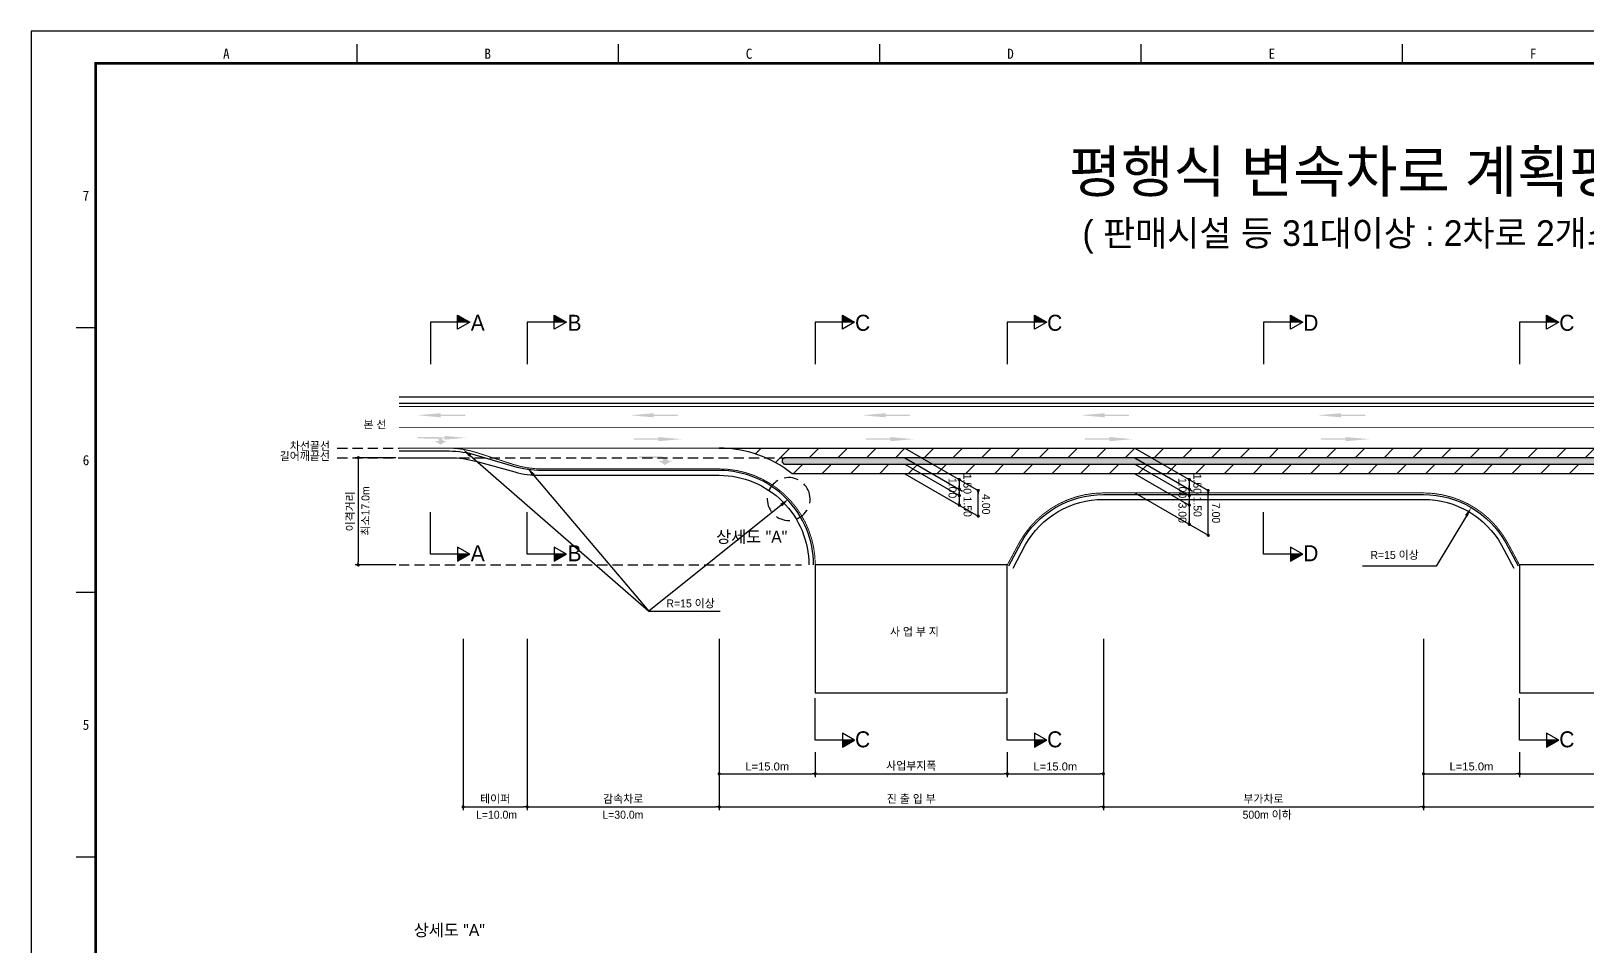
# Model space of a CAD drawing. Header units: millimetres. Extents: x 468 to 892, y 9 to 309.
# Drawn here: x 468.3 to 711.5, y 165.5 to 308.5 of the extents above; entities that cross this region are included whole.
import ezdxf
from ezdxf.enums import TextEntityAlignment as Align

# ---------------------------------------------------------------- set-up
doc = ezdxf.new("R2010")
doc.units = ezdxf.units.MM
doc.linetypes.add('HIDDEN', pattern=[9.525, 6.35, -3.175])
for name, color, linetype in [('CC-GSTR-0004', 4, 'Continuous'), ('CM-LANE-0030', 30, 'Continuous'), ('CZ-DIMT-0002', 7, 'Continuous'), ('CZ-LIN1-0007', 7, 'Continuous'), ('CZ-LIN2-0003', 3, 'Continuous'), ('CZ-LINE-0001', 7, 'Continuous'), ('CZ-TEXT-BOX0', 7, 'Continuous'), ('TITLE', 7, 'Continuous')]:
    doc.layers.add(name, color=color, linetype=linetype)
doc.styles.add('돋움', font='')
doc.styles.add('돋음체', font='')
doc.styles.get('돋움').set_extended_font_data('Dotum')
doc.styles.get('돋음체').set_extended_font_data('DotumChe')

# ---------------------------------------------------------------- blocks, each defined once
blk = doc.blocks.new('_Dot')
at = {"color": 0, "linetype": 'ByBlock', "lineweight": -2}
blk.add_line((-0.5, 0), (-1, 0), dxfattribs=at)
at = {"color": 0, "linetype": 'ByBlock', "const_width": 0.5}
blk.add_lwpolyline([(-0.25, 0, 1), (0.25, 0, 1)], format="xyb", close=True, dxfattribs=at)

msp = doc.modelspace()

# ---------------------------------------------------------------- hatches: boundary and pattern name
at = {"layer": 'CM-LANE-0030'}
h = msp.add_hatch(dxfattribs=at)
h.set_pattern_fill('ANSI31', color=256, style=0)
h.set_pattern_definition([(45, (-1987.812, 12.5627), (-2.245064, 2.245064), [])])
h.paths.add_polyline_path([(575.81, 243.39, -0.170323), (587.22, 239.39), (734.41, 239.39, -0.170323), (745.81, 243.39)])
h.paths.add_polyline_path([(735.49, 241.89, -0.750696), (735.76, 240.96, 0.001926), (735.64, 240.89), (585.99, 240.89, 0.001926), (585.87, 240.96, -0.750696), (586.13, 241.89)], flags=16)
at = {"layer": 'CZ-LIN1-0007'}
for points in [[(532.31, 248.85), (532.31, 248.63), (536.14, 248.63), (536.14, 248.42), (532.31, 248.42), (532.31, 248.2), (528.66, 248.52)], [(565.57, 248.85), (565.57, 248.63), (569.39, 248.63), (569.39, 248.42), (565.57, 248.42), (565.57, 248.2), (561.92, 248.52)], [(601.81, 248.85), (601.81, 248.63), (605.63, 248.63), (605.63, 248.42), (601.81, 248.42), (601.81, 248.2), (598.16, 248.52)], [(636, 248.85), (636, 248.63), (639.82, 248.63), (639.82, 248.42), (636, 248.42), (636, 248.2), (632.35, 248.52)], [(672.92, 248.85), (672.92, 248.63), (676.75, 248.63), (676.75, 248.42), (672.92, 248.42), (672.92, 248.2), (669.27, 248.52)], [(531.82, 245.12, -0.267976), (532.73, 244.51), (533.28, 244.52), (532.25, 243.94), (531.42, 244.51), (532.03, 244.51, 0.504994), (531.76, 244.88), (528.71, 244.9), (528.71, 245.14)], [(532.95, 245.29), (532.95, 245.1), (529.53, 245.1), (529.53, 244.91), (532.95, 244.91), (532.95, 244.72), (536.23, 245)], [(566.3, 245.12), (566.3, 244.9), (562.48, 244.9), (562.48, 244.69), (566.3, 244.69), (566.3, 244.47), (569.95, 244.79)], [(602.54, 245.12), (602.54, 244.9), (598.72, 244.9), (598.72, 244.69), (602.54, 244.69), (602.54, 244.47), (606.19, 244.79)], [(636.73, 245.12), (636.73, 244.9), (632.91, 244.9), (632.91, 244.69), (636.73, 244.69), (636.73, 244.47), (640.38, 244.79)], [(673.66, 245.12), (673.66, 244.9), (669.83, 244.9), (669.83, 244.69), (673.66, 244.69), (673.66, 244.47), (677.31, 244.79)], [(566.8, 242.1, -0.267976), (567.83, 241.42), (568.46, 241.42), (567.29, 240.76), (566.34, 241.41), (567.04, 241.41, 0.504994), (566.73, 241.83), (563.26, 241.85), (563.26, 242.12)]]:
    msp.add_hatch(color=256, dxfattribs=at).paths.add_polyline_path(points)
at = {"layer": 'CZ-LIN2-0003'}
h = msp.add_hatch(dxfattribs=at)
h.set_pattern_fill('CROSS', color=256, scale=0.075, style=0)
h.set_pattern_definition([(0, (-1987.81213, 12.56267), (0.47625, 0.47625), [0.238125, -0.714375]), (90, (-1987.69307, 12.4436), (-0.47625, 0.47625), [0.238125, -0.714375])])
h.paths.add_polyline_path([(735.64, 240.89, -0.001926), (735.76, 240.96, 0.750696), (735.49, 241.89), (586.13, 241.89, 0.750696), (585.87, 240.96, -0.001926), (585.99, 240.89)])
at = {"layer": 'CZ-LINE-0001'}
for points in [[(534.94, 264.15), (534.94, 263.05), (536.84, 263.05)], [(550.05, 264.15), (550.05, 263.05), (551.96, 263.05)], [(595.05, 264.15), (595.05, 263.05), (596.96, 263.05)], [(625.05, 264.15), (625.05, 263.05), (626.96, 263.05)], [(665.05, 264.15), (665.05, 263.05), (666.96, 263.05)], [(705.05, 264.15), (705.05, 263.05), (706.96, 263.05)], [(536.84, 226.83), (534.94, 226.83), (534.94, 225.74)], [(551.96, 226.83), (550.05, 226.83), (550.05, 225.74)], [(666.96, 226.83), (665.05, 226.83), (665.05, 225.74)], [(596.96, 197.77), (595.05, 197.77), (595.05, 196.67)], [(626.96, 197.77), (625.05, 197.77), (625.05, 196.67)], [(706.96, 197.77), (705.05, 197.77), (705.05, 196.67)]]:
    msp.add_hatch(color=256, dxfattribs=at).paths.add_polyline_path(points)

# ---------------------------------------------------------------- linework, layer by layer
at = {"color": 0, "linetype": 'ByBlock', "lineweight": -2}
for p, q in [((613.31, 238.23), (613.31, 237.98)), ((613.31, 237.23), (613.31, 237.48)), ((613.31, 236.73), (613.31, 236.48)), ((613.31, 236.23), (613.31, 236.48)), ((616.27, 236.52), (616.27, 236.27)), ((649.24, 238.23), (649.24, 237.98)), ((649.24, 237.23), (649.24, 237.48)), ((649.24, 236.73), (649.24, 236.48)), ((649.24, 236.23), (649.24, 236.48)), ((652.19, 236.52), (652.19, 236.27)), ((613.31, 234.73), (613.31, 234.98)), ((649.24, 234.73), (649.24, 234.98)), ((616.27, 233.02), (616.27, 233.27)), ((649.24, 231.73), (649.24, 231.98)), ((652.19, 230.02), (652.19, 230.27))]:
    msp.add_line(p, q, dxfattribs=at)
at = {"color": 0, "linetype": 'ByBlock', "const_width": 0.25}
for points in [[(613.31, 238.36, 1), (613.31, 238.61, 1)], [(649.24, 238.36, 1), (649.24, 238.61, 1)], [(613.31, 237.11, 1), (613.31, 236.86, 1)], [(613.31, 236.86, 1), (613.31, 237.11, 1)], [(613.31, 236.11, 1), (613.31, 235.86, 1)], [(616.27, 236.65, 1), (616.27, 236.9, 1)], [(649.24, 237.11, 1), (649.24, 236.86, 1)], [(649.24, 236.86, 1), (649.24, 237.11, 1)], [(649.24, 236.11, 1), (649.24, 235.86, 1)], [(652.19, 236.65, 1), (652.19, 236.9, 1)], [(613.31, 234.61, 1), (613.31, 234.36, 1)], [(649.24, 234.61, 1), (649.24, 234.36, 1)], [(616.27, 232.9, 1), (616.27, 232.65, 1)], [(649.24, 231.61, 1), (649.24, 231.36, 1)], [(652.19, 229.9, 1), (652.19, 229.65, 1)]]:
    msp.add_lwpolyline(points, format="xyb", close=True, dxfattribs=at)
at = {"layer": 'CC-GSTR-0004'}
for points in [[(525.81, 251.39), (840.81, 251.39)], [(525.81, 250.39), (840.81, 250.39)]]:
    msp.add_lwpolyline(points, dxfattribs=at)
for points in [[(590.56, 225.14, 0.414214), (575.81, 239.89), (548.02, 239.89), (548.02, 239.89, -0.072993), (543.71, 240.52), (543.71, 240.52), (537.92, 242.25), (537.92, 242.25, 0.072993), (533.61, 242.89), (533.61, 242.89), (525.81, 242.89)], [(525.81, 241.89), (533.79, 241.89, -0.067192), (537.77, 241.35), (543.86, 239.67, 0.067192), (547.84, 239.14), (575.81, 239.14, -0.414214), (589.81, 225.14)], [(621.04, 225.02), (622.95, 228.6, -0.271285), (635.81, 236.14), (685.81, 236.14, -0.271285), (698.68, 228.6), (700.59, 225.02)], [(621.7, 224.66), (623.61, 228.24, -0.27114), (635.81, 235.39), (685.81, 235.39, -0.27114), (698.02, 228.24), (699.93, 224.66)]]:
    msp.add_lwpolyline(points, format="xyb", dxfattribs=at)
at = {"layer": 'CM-LANE-0030'}
for p, q in [((575.81, 243.39), (745.81, 243.39)), ((734.41, 239.39), (587.22, 239.39))]:
    msp.add_line(p, q, dxfattribs=at)
at = {"layer": 'CM-LANE-0030', "const_width": 0.15}
msp.add_lwpolyline([(525.81, 246.64), (840.81, 246.64)], dxfattribs=at)
at = {"layer": 'CM-LANE-0030'}
msp.add_arc((575.81, 225.14), 18.25, 51.3359, 90, dxfattribs=at)
at = {"layer": 'CZ-LIN1-0007', "const_width": 0.15}
for points in [[(525.81, 249.89), (840.81, 249.89)], [(554.63, 243.39), (575.81, 243.39)]]:
    msp.add_lwpolyline(points, dxfattribs=at)
for points in [[(525.81, 243.39), (533.44, 243.39), (533.44, 243.39, -0.07872), (538.07, 242.65), (538.07, 242.65), (543.55, 240.87, 0.07872), (548.19, 240.14), (575.81, 240.14, -0.414214), (590.81, 225.14)], [(620.81, 225.14), (622.73, 228.72, -0.27133), (635.81, 236.39), (685.81, 236.39, -0.27133), (698.9, 228.72), (700.81, 225.14)]]:
    msp.add_lwpolyline(points, format="xyb", dxfattribs=at)
at = {"layer": 'CZ-LIN1-0007', "linetype": 'HIDDEN', "const_width": 0.15}
msp.add_lwpolyline([(533.44, 243.39), (554.63, 243.39)], dxfattribs=at)
at = {"layer": 'CZ-LIN2-0003'}
msp.add_lwpolyline([(585.99, 240.89), (735.64, 240.89, -0.001926), (735.76, 240.96, 0.750696), (735.49, 241.89), (586.13, 241.89, 0.750696), (585.87, 240.96, -0.001926)], format="xyb", close=True, dxfattribs=at)
for points in [[(620.81, 225.14), (590.81, 225.14), (590.81, 205.14), (620.81, 205.14)], [(730.81, 225.14), (700.81, 225.14), (700.81, 205.14), (730.81, 205.14)]]:
    msp.add_lwpolyline(points, close=True, dxfattribs=at)
at = {"layer": 'CZ-LINE-0001'}
for p, q in [((536.84, 263.05), (530.7, 263.05)), ((530.7, 263.05), (530.7, 256.51)), ((534.94, 261.96), (534.94, 264.15)), ((534.94, 264.15), (536.84, 263.05)), ((536.84, 263.05), (534.94, 261.96)), ((551.96, 263.05), (545.81, 263.05)), ((545.81, 263.05), (545.81, 256.51)), ((550.05, 261.96), (550.05, 264.15)), ((550.05, 264.15), (551.96, 263.05)), ((551.96, 263.05), (550.05, 261.96)), ((596.96, 263.05), (590.81, 263.05)), ((590.81, 263.05), (590.81, 256.51)), ((595.05, 261.96), (595.05, 264.15)), ((595.05, 264.15), (596.96, 263.05)), ((596.96, 263.05), (595.05, 261.96)), ((626.96, 263.05), (620.81, 263.05)), ((620.81, 263.05), (620.81, 256.51)), ((625.05, 261.96), (625.05, 264.15)), ((625.05, 264.15), (626.96, 263.05)), ((626.96, 263.05), (625.05, 261.96)), ((666.96, 263.05), (660.81, 263.05)), ((660.81, 263.05), (660.81, 256.51)), ((665.05, 261.96), (665.05, 264.15)), ((665.05, 264.15), (666.96, 263.05)), ((666.96, 263.05), (665.05, 261.96)), ((706.96, 263.05), (700.81, 263.05)), ((700.81, 263.05), (700.81, 256.51)), ((705.05, 261.96), (705.05, 264.15)), ((705.05, 264.15), (706.96, 263.05)), ((706.96, 263.05), (705.05, 261.96)), ((604.82, 243.39), (616.27, 236.77)), ((640.74, 243.39), (652.19, 236.77)), ((525.31, 241.89), (518.93, 241.89)), ((519.43, 241.39), (519.43, 225.64)), ((604.82, 241.89), (613.81, 236.69)), ((604.82, 240.89), (613.31, 235.98)), ((640.74, 241.89), (649.74, 236.69)), ((640.74, 240.89), (649.24, 235.98)), ((604.82, 239.39), (616.27, 232.77)), ((640.74, 239.39), (649.24, 234.48)), ((613.31, 237.98), (613.31, 234.48)), ((616.27, 232.77), (616.27, 236.77)), ((640.74, 236.39), (652.19, 229.77)), ((649.24, 237.98), (649.24, 231.48)), ((652.19, 229.77), (652.19, 236.77)), ((530.7, 226.83), (530.7, 233.37)), ((545.81, 226.83), (545.81, 233.37)), ((660.81, 226.83), (660.81, 233.37)), ((536.84, 226.83), (530.7, 226.83)), ((536.84, 226.83), (534.94, 227.93)), ((534.94, 227.93), (534.94, 225.74)), ((534.94, 225.74), (536.84, 226.83)), ((551.96, 226.83), (545.81, 226.83)), ((551.96, 226.83), (550.05, 227.93)), ((550.05, 227.93), (550.05, 225.74)), ((550.05, 225.74), (551.96, 226.83)), ((666.96, 226.83), (660.81, 226.83)), ((666.96, 226.83), (665.05, 227.93)), ((665.05, 227.93), (665.05, 225.74)), ((665.05, 225.74), (666.96, 226.83)), ((525.31, 225.14), (518.93, 225.14)), ((564.84, 217.92), (575.97, 217.92)), ((535.81, 213.62), (535.81, 186.84)), ((545.81, 213.62), (545.81, 186.84)), ((545.81, 213.62), (545.81, 186.84)), ((575.81, 213.62), (575.81, 186.84)), ((635.81, 213.62), (635.81, 186.84)), ((685.81, 213.62), (685.81, 186.84)), ((590.81, 197.77), (590.81, 204.31)), ((620.81, 197.77), (620.81, 204.31)), ((700.81, 197.77), (700.81, 204.31)), ((596.96, 197.77), (590.81, 197.77)), ((596.96, 197.77), (595.05, 198.87)), ((595.05, 198.87), (595.05, 196.67)), ((595.05, 196.67), (596.96, 197.77)), ((626.96, 197.77), (620.81, 197.77)), ((626.96, 197.77), (625.05, 198.87)), ((625.05, 198.87), (625.05, 196.67)), ((625.05, 196.67), (626.96, 197.77)), ((706.96, 197.77), (700.81, 197.77)), ((706.96, 197.77), (705.05, 198.87)), ((705.05, 198.87), (705.05, 196.67)), ((705.05, 196.67), (706.96, 197.77)), ((575.81, 195.9), (575.81, 186.84)), ((575.81, 195.9), (575.81, 192.01)), ((590.81, 195.9), (590.81, 192.01)), ((590.81, 195.9), (590.81, 192.01)), ((620.81, 195.9), (620.81, 192.01)), ((620.81, 195.9), (620.81, 192.01)), ((635.81, 195.9), (635.81, 186.84)), ((635.81, 195.9), (635.81, 192.01)), ((685.81, 195.9), (685.81, 186.84)), ((685.81, 195.9), (685.81, 192.01)), ((700.81, 195.9), (700.81, 192.01)), ((700.81, 195.9), (700.81, 192.01)), ((576.31, 192.51), (590.31, 192.51)), ((591.31, 192.51), (620.31, 192.51)), ((621.31, 192.51), (635.31, 192.51)), ((686.31, 192.51), (700.31, 192.51)), ((701.31, 192.51), (730.31, 192.51)), ((536.31, 187.34), (545.31, 187.34)), ((546.31, 187.34), (575.31, 187.34)), ((576.31, 187.34), (635.31, 187.34)), ((636.31, 187.34), (685.31, 187.34)), ((686.31, 187.34), (745.31, 187.34))]:
    msp.add_line(p, q, dxfattribs=at)
at = {"layer": 'CZ-LINE-0001', "linetype": 'HIDDEN', "ltscale": 0.25}
for p, q in [((516.16, 243.39), (525.81, 243.39)), ((516.16, 241.89), (586.13, 241.89)), ((525.81, 225.14), (588.65, 225.14))]:
    msp.add_line(p, q, dxfattribs=at)
at = {"layer": 'CZ-LINE-0001', "linetype": 'HIDDEN', "ltscale": 0.35}
msp.add_line((589.99, 235.83), (589.99, 235.83), dxfattribs=at)
at = {"layer": 'CZ-LINE-0001'}
for points in [[(536.92, 242.22), (564.84, 217.92)], [(546.81, 239.18), (564.84, 217.92)], [(585.49, 234.5), (564.84, 217.92)], [(692.51, 232.82), (687.79, 224.93), (676.31, 224.93)]]:
    msp.add_lwpolyline(points, dxfattribs=at)
at = {"layer": 'CZ-LINE-0001', "linetype": 'HIDDEN', "ltscale": 0.35}
msp.add_arc((586.66, 235.44), 3.35, 6.7667, 6.749, dxfattribs=at)
at = {"layer": 'CZ-LINE-0001'}
for points in [[(536.75, 242.03), (535.79, 243.2), (537.08, 242.4)], [(546.62, 239.01), (545.84, 240.32), (547, 239.34)], [(585.33, 234.69), (586.66, 235.44), (585.65, 234.3)], [(692.29, 232.95), (693.28, 234.11), (692.72, 232.69)]]:
    msp.add_solid(points, dxfattribs=at)
at = {"layer": 'TITLE', "color": 7, "linetype": 'Continuous'}
for p, q in [((519.24, 303.49), (519.24, 306.51)), ((560.06, 303.49), (560.06, 306.51)), ((600.89, 303.49), (600.89, 306.51)), ((641.71, 303.49), (641.71, 306.51)), ((682.54, 303.49), (682.54, 306.51)), ((478.41, 262.16), (475.39, 262.16)), ((478.41, 220.83), (475.39, 220.83)), ((478.41, 179.5), (475.39, 179.5))]:
    msp.add_line(p, q, dxfattribs=at)
at = {"layer": 'TITLE'}
msp.add_lwpolyline([(468.33, 9.16), (891.69, 9.16), (891.69, 308.53), (468.33, 308.53)], close=True, dxfattribs=at)
at = {"layer": 'TITLE', "linetype": 'Continuous', "const_width": 0.403}
msp.add_lwpolyline([(478.41, 14.19), (478.41, 303.49), (886.66, 303.49), (886.66, 14.19)], close=True, dxfattribs=at)

# ---------------------------------------------------------------- block references
at = {"layer": 'CZ-LINE-0001', "xscale": 0.5, "yscale": 0.5, "zscale": 0.5}
for p, rotation in [((519.43, 241.89), 90), ((519.43, 225.14), 270), ((575.81, 192.51), 180), ((590.81, 192.51), 180), ((620.81, 192.51), 180), ((685.81, 192.51), 180), ((700.81, 192.51), 180), ((535.81, 187.34), 180), ((545.81, 187.34), 180), ((575.81, 187.34), 180), ((635.81, 187.34), 180), ((685.81, 187.34), 180)]:
    msp.add_blockref('_Dot', p, dxfattribs=dict(at, rotation=rotation))
for p in [(590.81, 192.51), (620.81, 192.51), (635.81, 192.51), (700.81, 192.51), (545.81, 187.34), (575.81, 187.34), (635.81, 187.34), (685.81, 187.34)]:
    msp.add_blockref('_Dot', p, dxfattribs=at)

# ---------------------------------------------------------------- texts
at = {"layer": 'CZ-DIMT-0002', "style": '돋움'}
for s, height, p in [('A', 2.5, (538.09, 262.97)), ('B', 2.5, (553.21, 262.97)), ('C', 2.5, (598.21, 262.97)), ('C', 2.5, (628.21, 262.97)), ('D', 2.5, (668.21, 262.97)), ('C', 2.5, (708.21, 262.97)), ('본 선', 1.25, (522.04, 247.08)), ('차선끝선', 1.25, (511.88, 243.72)), ('길어깨끝선', 1.25, (511.08, 242.13)), ('상세도 "A"', 1.875, (580.88, 229.54)), ('A', 2.5, (538.09, 226.97)), ('B', 2.5, (553.21, 226.97)), ('D', 2.5, (668.21, 226.97)), ('R=15 이상', 1.25, (681.3, 226.7)), ('R=15 이상', 1.25, (571.34, 219.13)), ('사 업 부 지', 1.25, (606.3, 214.72)), ('C', 2.5, (598.21, 197.9)), ('C', 2.5, (628.21, 197.9)), ('C', 2.5, (708.21, 197.9)), ('L=10.0m', 1.25, (541.03, 186.12)), ('L=30.0m', 1.25, (560.76, 186.12)), ('500m 이하', 1.25, (661.4, 186.12))]:
    msp.add_text(s, height=height, dxfattribs=at).set_placement(p, align=Align.MIDDLE_CENTER)
msp.add_text('최소17.0m', height=1.25, rotation=90, dxfattribs=at).set_placement((521.18, 229.74))
at = {"layer": 'CZ-DIMT-0002', "char_height": 1.25, "attachment_point": 5, "rotation": 270, "style": '돋움'}
for s, insert in [('1.00', (612.24, 237.15)), ('1.50', (614.57, 237.81)), ('1.00', (648.16, 237.15)), ('1.50', (650.49, 237.81)), ('4.00', (617.49, 234.62)), ('1.50', (614.6, 234.24)), ('3.00', (648.16, 233.29)), ('1.50', (650.52, 234.24)), ('7.00', (653.41, 233.25))]:
    msp.add_mtext(s, dxfattribs=dict(at, insert=insert))
at = {"layer": 'CZ-LINE-0001', "insert": (518.24, 233.51), "char_height": 1.25, "attachment_point": 5, "rotation": 90, "style": '돋움'}
msp.add_mtext('\\A1;이격거리', dxfattribs=at)
at = {"layer": 'CZ-LINE-0001', "char_height": 1.25, "attachment_point": 5, "style": '돋움'}
for s, insert in [('\\A1;사업부지폭', (605.81, 193.71)), ('\\A1;{\\fArial|b0|i0|c0|p32;L=15.0m}', (583.31, 193.65)), ('\\A1;{\\fArial|b0|i0|c0|p32;L=15.0m}', (628.31, 193.65)), ('\\A1;{\\fArial|b0|i0|c0|p32;L=15.0m}', (693.31, 193.65)), ('\\A1;테이퍼', (540.81, 188.54)), ('\\A1;감속차로', (560.81, 188.54)), ('\\A1;진 출 입 부', (605.81, 188.54)), ('\\A1;부가차로', (660.81, 188.54))]:
    msp.add_mtext(s, dxfattribs=dict(at, insert=insert))
at = {"layer": 'CZ-TEXT-BOX0', "style": '돋움'}
msp.add_text('상세도 "A"', height=1.875, dxfattribs=at).set_placement((533.65, 168.1), align=Align.MIDDLE_CENTER)
at = {"layer": 'TITLE', "color": 3, "linetype": 'Continuous', "style": '돋음체'}
for s, p in [('A', (498.82, 305)), ('B', (539.65, 305)), ('C', (580.47, 305)), ('D', (621.3, 305)), ('E', (662.12, 305)), ('F', (702.95, 305)), ('7', (476.9, 282.83)), ('6', (476.9, 241.5)), ('5', (476.9, 200.17))]:
    msp.add_text(s, height=1.59, dxfattribs=at).set_placement(p, align=Align.MIDDLE)
at = {"layer": 'TITLE', "style": '돋움'}
for s, height, p in [('평행식 변속차로 계획평면도', 6.5, (681.75, 286.61)), ('( 판매시설 등 31대이상 : 2차로 2개소 연결 )', 4, (681.79, 276.98))]:
    msp.add_text(s, height=height, dxfattribs=at).set_placement(p, align=Align.MIDDLE_CENTER)

doc.saveas('drawing.dxf')
